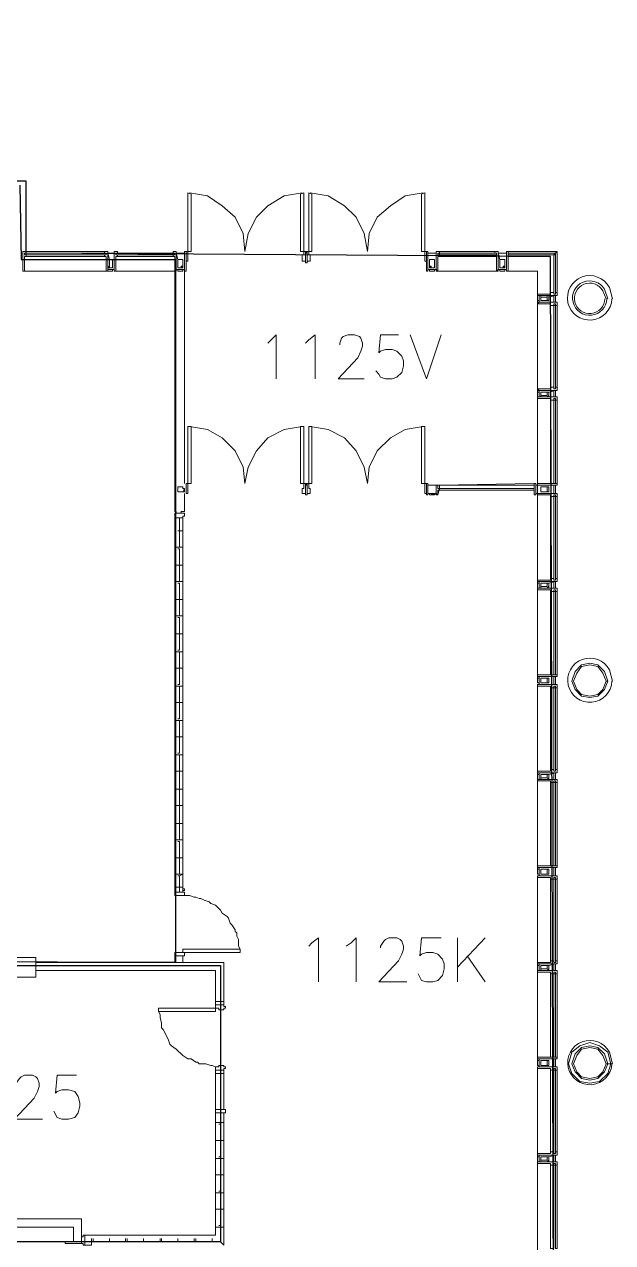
# Model space of a CAD drawing. Header units: metres. Extents: x 3 to 116, y 0 to 119.
# Drawn here: x 89.59 to 98.8, y 72.93 to 92.01 of the extents above; entities that cross this region are included whole.
import ezdxf

# ---------------------------------------------------------------- set-up
doc = ezdxf.new("R2010")
doc.units = ezdxf.units.M
doc.layers.add('Outside', color=7, linetype='Continuous')
doc.layers.add('PDF_Geometry', color=7, linetype='Continuous', transparency=0.8)

msp = doc.modelspace()

# ---------------------------------------------------------------- linework, layer by layer
msp.add_lwpolyline([(89.516, 89.49), (89.534, 88.322), (91.954, 88.322), (91.954, 77.321), (75.31, 77.365)])
msp.add_lwpolyline([(82.985, 77.27), (92.655, 77.27), (92.655, 72.947), (82.985, 72.947)], close=True)
at = {"layer": 'Outside'}
msp.add_lwpolyline([(92.232, 88.408), (89.611, 88.424), (89.611, 89.55), (74.594, 89.55), (74.594, 96.457), (76.18, 96.457), (76.18, 96.215), (77.024, 95.408), (78.61, 95.382), (79.48, 96.201), (79.48, 96.508), (81.552, 96.508), (81.552, 98.989), (90.404, 98.913, 0.420713), (91.632, 100.115), (91.658, 101.292), (94.011, 101.266), (94.037, 107.022), (92.092, 107.048), (92.092, 118.074), (69.324, 118.074), (69.324, 82.054)], format="xyb", dxfattribs=at)
msp.add_lwpolyline([(48.27, 8.564), (48.27, 15.569), (50.419, 15.569), (50.419, 21.276), (53.563, 21.276), (53.591, 32.884), (48.727, 32.884), (48.781, 44.883), (65.998, 44.78), (65.998, 45.292), (94.139, 45.292), (94.19, 52.199), (97.925, 52.199), (97.823, 88.373), (92.232, 88.408)], dxfattribs=at)
at = {"layer": 'PDF_Geometry', "lineweight": 5}
for points in [[(92.195, 89.345), (92.144, 89.37), (92.195, 89.345), (92.195, 88.45), (92.144, 88.45), (92.144, 89.37)], [(92.169, 89.37), (92.451, 89.319), (92.681, 89.166), (92.885, 88.987), (93.013, 88.731), (93.039, 88.45), (93.09, 88.731), (93.218, 88.987), (93.397, 89.166), (93.653, 89.319), (93.934, 89.37)], [(93.909, 89.345), (93.96, 89.37), (93.909, 89.345), (93.909, 88.45), (93.96, 88.45), (93.96, 89.37)], [(94.088, 89.345), (94.037, 89.37), (94.088, 89.345), (94.088, 88.45), (94.037, 88.45), (94.037, 89.37)], [(94.062, 89.37), (94.344, 89.319), (94.599, 89.166), (94.779, 88.987), (94.906, 88.731), (94.958, 88.45), (94.983, 88.731), (95.111, 88.987), (95.316, 89.166), (95.546, 89.319), (95.827, 89.37)], [(95.802, 89.345), (95.853, 89.37), (95.802, 89.345), (95.802, 88.45), (95.853, 88.45), (95.853, 89.37)], [(89.56, 88.143), (89.585, 88.143), (89.56, 88.143), (89.56, 88.45), (89.611, 88.45), (89.611, 88.424), (89.585, 88.424), (89.585, 88.398), (89.611, 88.398), (89.611, 88.373), (89.585, 88.373), (89.585, 88.143), (90.89, 88.143), (90.89, 88.45), (90.839, 88.45), (90.839, 88.424), (90.864, 88.424), (90.864, 88.398), (90.839, 88.398), (90.839, 88.373), (90.864, 88.373), (90.864, 88.143)], [(89.611, 88.45), (90.839, 88.45), (90.839, 88.424), (89.611, 88.424), (89.611, 88.398), (90.839, 88.398), (90.839, 88.373), (89.611, 88.373)], [(90.992, 88.424), (90.89, 88.424), (90.992, 88.424), (90.89, 88.424), (90.916, 88.322), (90.967, 88.322), (90.967, 88.194), (90.967, 88.219), (90.967, 88.194), (90.89, 88.194), (90.89, 88.219), (90.89, 88.194), (90.916, 88.194), (90.89, 88.219), (90.89, 88.322), (90.916, 88.322), (90.89, 88.322), (90.967, 88.322), (90.967, 88.194), (90.916, 88.194), (90.916, 88.322)], [(91.044, 88.424), (91.939, 88.424), (91.939, 88.398), (91.044, 88.398)], [(91.044, 88.373), (91.939, 88.373)], [(91.964, 88.143), (91.939, 88.143), (91.964, 88.143), (91.964, 88.45), (91.913, 88.45), (91.913, 88.424), (91.939, 88.424), (91.939, 88.398), (91.913, 88.398), (91.913, 88.373), (91.939, 88.373), (91.939, 88.143), (91.964, 88.168), (92.092, 88.168), (92.067, 88.168), (92.067, 88.143), (91.99, 88.143), (91.99, 88.168)], [(91.964, 88.424), (92.092, 88.424), (91.964, 88.424), (91.99, 88.322), (92.067, 88.322), (92.041, 88.322), (92.067, 88.322), (92.067, 88.194), (92.041, 88.194), (92.067, 88.194), (92.067, 88.219), (92.041, 88.194), (91.99, 88.194), (91.99, 88.219), (91.99, 88.194), (91.99, 88.322), (92.067, 88.322), (92.067, 88.219), (92.041, 88.219), (92.041, 88.194), (91.99, 88.194), (91.99, 88.322)], [(92.144, 88.45), (92.118, 88.45), (92.144, 88.45), (92.144, 88.296), (92.118, 88.296), (92.118, 88.45)], [(93.96, 88.45), (93.986, 88.45), (93.96, 88.45), (93.96, 88.398), (93.934, 88.398), (93.934, 88.296), (93.986, 88.296), (93.986, 88.45), (94.011, 88.424), (94.011, 88.27), (93.986, 88.27), (93.986, 88.424), (94.011, 88.424)], [(93.986, 88.45), (93.96, 88.45), (93.96, 88.398), (93.934, 88.398), (93.934, 88.296), (93.986, 88.296), (93.986, 88.45), (94.037, 88.45), (94.037, 88.398), (94.062, 88.398), (94.062, 88.296), (94.011, 88.296), (94.011, 88.45), (93.986, 88.424), (93.986, 88.27), (94.011, 88.27), (94.011, 88.424), (93.986, 88.424)], [(95.853, 88.45), (95.879, 88.45), (95.853, 88.45), (95.853, 88.296), (95.879, 88.296), (95.879, 88.45)], [(96.032, 88.143), (96.058, 88.143), (96.032, 88.143), (96.032, 88.45), (96.083, 88.45), (96.083, 88.424), (96.058, 88.424), (96.058, 88.398), (96.083, 88.398), (96.083, 88.373), (96.058, 88.373), (96.058, 88.143), (96.032, 88.143), (96.032, 88.45), (96.083, 88.45), (96.083, 88.424), (96.058, 88.424), (96.058, 88.398), (96.083, 88.398), (96.083, 88.373), (96.058, 88.373), (96.058, 88.143), (96.032, 88.168), (95.904, 88.168), (96.007, 88.168), (96.007, 88.143), (95.93, 88.143), (95.93, 88.168), (95.93, 88.143), (96.007, 88.143), (96.007, 88.168), (96.032, 88.168), (95.904, 88.168)], [(95.904, 88.424), (96.032, 88.424), (95.904, 88.424)], [(96.953, 88.45), (96.083, 88.45)], [(96.953, 88.424), (96.083, 88.424), (96.083, 88.398), (96.953, 88.398)], [(96.083, 88.373), (96.953, 88.373)], [(97.004, 88.143), (96.979, 88.143), (97.004, 88.143), (97.004, 88.45), (96.953, 88.45), (96.953, 88.424), (96.979, 88.424), (96.979, 88.398), (96.953, 88.398), (96.953, 88.373), (96.979, 88.373), (96.979, 88.143), (97.004, 88.168), (97.132, 88.168), (97.03, 88.168), (97.03, 88.143), (97.107, 88.143), (97.107, 88.168)], [(97.004, 88.424), (97.132, 88.424), (97.004, 88.424), (97.03, 88.322), (97.107, 88.322), (97.081, 88.322), (97.107, 88.322), (97.107, 88.194), (97.081, 88.194), (97.107, 88.194), (97.107, 88.219), (97.081, 88.194), (97.03, 88.194), (97.03, 88.219), (97.03, 88.194), (97.03, 88.322), (97.107, 88.322), (97.107, 88.219), (97.081, 88.219), (97.081, 88.194), (97.03, 88.194), (97.03, 88.322)], [(97.925, 87.81), (97.925, 88.45), (97.9, 88.424), (97.9, 88.398), (97.874, 88.398), (97.874, 87.81), (97.823, 87.81), (97.823, 88.373), (97.158, 88.373)], [(97.158, 88.398), (97.874, 88.398), (97.9, 88.424), (97.158, 88.424), (97.158, 88.45), (97.925, 88.45)], [(97.9, 88.398), (97.9, 87.81)], [(90.992, 88.168), (90.89, 88.168), (90.967, 88.168), (90.967, 88.143), (90.89, 88.143), (90.89, 88.168)], [(91.018, 88.143), (91.939, 88.143), (91.939, 84.382)], [(92.092, 84.817), (92.092, 88.143)], [(96.979, 88.143), (96.058, 88.143)], [(97.618, 87.759), (97.618, 87.784), (97.618, 87.759), (97.925, 87.759), (97.925, 87.81), (97.9, 87.81), (97.9, 87.784), (97.874, 87.784), (97.874, 87.81), (97.823, 87.81), (97.823, 87.784), (97.618, 87.784), (97.618, 87.631), (97.618, 87.656), (97.925, 87.656), (97.925, 87.605), (97.9, 87.605), (97.9, 87.631), (97.874, 87.631), (97.874, 87.605), (97.823, 87.605), (97.823, 87.631), (97.618, 87.631), (97.644, 87.656), (97.644, 87.759), (97.618, 87.759), (97.618, 87.682), (97.644, 87.682), (97.618, 87.682), (97.618, 88.143), (97.158, 88.143)], [(97.9, 87.759), (97.9, 87.656), (97.874, 87.656), (97.874, 87.759), (97.9, 87.759), (97.797, 87.733), (97.797, 87.682), (97.772, 87.682), (97.797, 87.682), (97.669, 87.682), (97.669, 87.759), (97.669, 87.733), (97.669, 87.759), (97.797, 87.759), (97.797, 87.733), (97.797, 87.759), (97.772, 87.759), (97.772, 87.682), (97.669, 87.682), (97.669, 87.733), (97.772, 87.733)], [(97.618, 84.791), (97.618, 84.817), (97.618, 84.791), (97.925, 84.791), (97.925, 84.817), (97.618, 84.817), (97.618, 86.249), (97.618, 86.173), (97.644, 86.173), (97.618, 86.173), (97.618, 86.249), (97.644, 86.249), (97.644, 86.275), (97.644, 86.173), (97.644, 86.275), (97.618, 86.301), (97.618, 87.631)], [(97.823, 87.605), (97.823, 86.326), (97.874, 86.326), (97.874, 87.605), (97.9, 87.605), (97.9, 86.326), (97.925, 86.326), (97.925, 87.605)], [(93.397, 87.017), (93.525, 87.145), (93.525, 86.454)], [(93.986, 87.017), (94.037, 87.068), (94.139, 87.145), (94.139, 86.454)], [(94.523, 86.991), (94.523, 87.017), (94.548, 87.094), (94.574, 87.119), (94.651, 87.145), (94.753, 87.145), (94.83, 87.119), (94.855, 87.094), (94.881, 87.017), (94.881, 86.966), (94.855, 86.889), (94.804, 86.787), (94.497, 86.454), (94.906, 86.454)], [(95.086, 86.582), (95.137, 86.531), (95.162, 86.48), (95.239, 86.454), (95.341, 86.454), (95.418, 86.48), (95.495, 86.556), (95.52, 86.659), (95.52, 86.736), (95.495, 86.812), (95.418, 86.889), (95.341, 86.915), (95.239, 86.915), (95.162, 86.889), (95.137, 86.863), (95.162, 87.145), (95.444, 87.145)], [(96.109, 87.145), (95.879, 86.454), (95.623, 87.145)], [(97.618, 86.275), (97.618, 86.301), (97.618, 86.275), (97.925, 86.275), (97.925, 86.326), (97.9, 86.326), (97.9, 86.301), (97.874, 86.301), (97.874, 86.326), (97.823, 86.326), (97.823, 86.301), (97.618, 86.301), (97.618, 86.147), (97.618, 86.173), (97.925, 86.173), (97.925, 86.122), (97.9, 86.122), (97.9, 86.147), (97.874, 86.147), (97.874, 86.122), (97.823, 86.122), (97.823, 86.147), (97.618, 86.147)], [(97.9, 86.275), (97.9, 86.173), (97.874, 86.173), (97.874, 86.275), (97.9, 86.275), (97.797, 86.249), (97.797, 86.173), (97.772, 86.173), (97.797, 86.173), (97.797, 86.198), (97.772, 86.173), (97.669, 86.173), (97.669, 86.198), (97.669, 86.173), (97.669, 86.249), (97.797, 86.249), (97.772, 86.249), (97.772, 86.198), (97.669, 86.198), (97.669, 86.249), (97.772, 86.249)], [(97.925, 86.122), (97.925, 84.817), (97.9, 84.817), (97.9, 86.122), (97.874, 86.122), (97.874, 84.817), (97.823, 84.817), (97.823, 86.122)], [(92.195, 85.712), (92.144, 85.712), (92.195, 85.712), (92.195, 84.817), (92.144, 84.817), (92.144, 85.712)], [(92.169, 85.712), (92.451, 85.661), (92.681, 85.533), (92.885, 85.328), (93.013, 85.073), (93.039, 84.817), (93.09, 85.073), (93.218, 85.328), (93.397, 85.533), (93.653, 85.661), (93.934, 85.712)], [(93.909, 85.712), (93.96, 85.712), (93.909, 85.712), (93.909, 84.817), (93.96, 84.817), (93.96, 85.712)], [(94.088, 85.712), (94.037, 85.712), (94.088, 85.712), (94.088, 84.817), (94.037, 84.817), (94.037, 85.712)], [(94.062, 85.712), (94.344, 85.661), (94.599, 85.533), (94.779, 85.328), (94.906, 85.073), (94.958, 84.817), (94.983, 85.073), (95.111, 85.328), (95.316, 85.533), (95.546, 85.661), (95.827, 85.712)], [(95.802, 85.712), (95.853, 85.712), (95.802, 85.712), (95.802, 84.817), (95.853, 84.817), (95.853, 85.712)], [(91.939, 84.663), (91.939, 84.791)], [(92.092, 84.689), (92.092, 84.74), (92.067, 84.689), (91.99, 84.689), (91.99, 84.766), (92.067, 84.766), (92.067, 84.74), (92.092, 84.74), (92.092, 84.689), (91.99, 84.689), (91.99, 84.766), (92.067, 84.766), (92.067, 84.74)], [(93.986, 84.817), (93.96, 84.817), (93.96, 84.74), (93.934, 84.74), (93.934, 84.663), (93.986, 84.663), (93.986, 84.817), (94.037, 84.817), (94.037, 84.74), (94.062, 84.74), (94.062, 84.663), (94.011, 84.663), (94.011, 84.817), (93.986, 84.791), (93.986, 84.638), (94.011, 84.638), (94.011, 84.791), (93.986, 84.791)], [(95.853, 84.817), (95.879, 84.817), (95.853, 84.817), (95.853, 84.663), (95.879, 84.663), (95.879, 84.817)], [(96.083, 84.791), (97.567, 84.817), (97.567, 84.714), (96.083, 84.714), (96.083, 84.791), (97.567, 84.791), (97.567, 84.74), (96.083, 84.74), (96.058, 84.638), (96.032, 84.638), (96.032, 84.791), (96.083, 84.791), (96.058, 84.791), (96.058, 84.74), (96.083, 84.74), (96.083, 84.714), (96.058, 84.714), (96.058, 84.638), (96.032, 84.663), (95.904, 84.663), (96.007, 84.663), (96.007, 84.638), (95.93, 84.638), (95.93, 84.663), (96.032, 84.638), (96.058, 84.638), (96.032, 84.638), (96.032, 84.791), (96.083, 84.791), (96.058, 84.791), (96.058, 84.74), (96.083, 84.74), (96.083, 84.714), (96.058, 84.714), (96.058, 84.638), (96.032, 84.663), (95.904, 84.663), (96.007, 84.663), (96.007, 84.638), (95.93, 84.638), (95.93, 84.663)], [(95.904, 84.791), (96.032, 84.791), (95.904, 84.791), (96.032, 84.791), (95.93, 84.791)], [(97.593, 84.791), (97.618, 84.791), (97.618, 84.663), (97.593, 84.663)], [(97.797, 84.74), (97.797, 84.689), (97.772, 84.689), (97.797, 84.689), (97.669, 84.689), (97.669, 84.766), (97.669, 84.74), (97.669, 84.766), (97.797, 84.766), (97.797, 84.74), (97.797, 84.766), (97.772, 84.766), (97.772, 84.689), (97.669, 84.689), (97.669, 84.766), (97.772, 84.766), (97.772, 84.74)], [(92.041, 84.356), (92.041, 84.382), (92.092, 84.382), (92.092, 84.663)], [(97.644, 83.18), (97.644, 83.282), (97.644, 83.256), (97.618, 83.256), (97.618, 83.18), (97.644, 83.18), (97.618, 83.18), (97.618, 84.638), (97.823, 84.638), (97.823, 84.612), (97.874, 84.612), (97.874, 84.638), (97.9, 84.638), (97.9, 84.612), (97.925, 84.612), (97.925, 84.663), (97.618, 84.663), (97.618, 84.638), (97.618, 84.663)], [(97.925, 84.612), (97.925, 83.333), (97.9, 83.333), (97.9, 84.612), (97.874, 84.612), (97.874, 83.333), (97.823, 83.333), (97.823, 84.612)], [(91.964, 84.382), (91.964, 84.356), (91.964, 84.382), (91.939, 84.382), (91.964, 84.382), (91.964, 84.356)], [(91.939, 84.356), (92.067, 84.356), (91.939, 84.356), (91.939, 84.28), (92.067, 84.28), (92.067, 84.305), (92.092, 84.305), (92.092, 84.356), (92.067, 84.356)], [(92.067, 84.075), (92.067, 83.819), (91.939, 83.819), (91.939, 84.075), (91.939, 84.28), (92.067, 84.28), (92.067, 84.075), (92.016, 84.075), (92.016, 84.28)], [(92.016, 84.075), (91.99, 84.075), (92.016, 84.075), (92.016, 83.819), (91.99, 83.819), (92.016, 83.819)], [(91.939, 83.819), (91.939, 83.538), (92.067, 83.538), (92.067, 83.819)], [(92.016, 83.538), (91.99, 83.538), (92.016, 83.538), (92.016, 83.794), (91.99, 83.794)], [(91.939, 83.538), (91.939, 83.282), (92.067, 83.282), (92.067, 83.538)], [(92.016, 83.282), (91.99, 83.282), (92.016, 83.282), (92.016, 83.538), (91.99, 83.538)], [(91.939, 83.282), (91.939, 83), (92.067, 83), (92.067, 83.282)], [(92.016, 83), (91.99, 83), (92.016, 83), (92.016, 83.256), (91.99, 83.256)], [(97.644, 81.67), (97.644, 81.798), (97.644, 81.773), (97.618, 81.773), (97.618, 81.696), (97.644, 81.696), (97.618, 81.696), (97.618, 83.307), (97.618, 83.282), (97.925, 83.282), (97.925, 83.333), (97.9, 83.333), (97.9, 83.307), (97.874, 83.307), (97.874, 83.333), (97.823, 83.333), (97.823, 83.307), (97.618, 83.307), (97.618, 83.154), (97.618, 83.18), (97.925, 83.18), (97.925, 83.128), (97.9, 83.128), (97.9, 83.154), (97.874, 83.154), (97.874, 83.128), (97.823, 83.128), (97.823, 83.154), (97.618, 83.154)], [(97.9, 83.282), (97.9, 83.18), (97.874, 83.18), (97.874, 83.282), (97.9, 83.282), (97.797, 83.256), (97.797, 83.18), (97.772, 83.18), (97.797, 83.18), (97.797, 83.205), (97.772, 83.18), (97.669, 83.18), (97.669, 83.205), (97.669, 83.18), (97.669, 83.256), (97.797, 83.256), (97.772, 83.256), (97.772, 83.205), (97.669, 83.205), (97.669, 83.256), (97.772, 83.256)], [(91.939, 83), (91.939, 82.745), (92.067, 82.745), (92.067, 83)], [(92.016, 82.745), (91.99, 82.745), (92.016, 82.745), (92.016, 83), (91.99, 83)], [(97.925, 83.128), (97.925, 81.824), (97.9, 81.824), (97.9, 83.128), (97.874, 83.128), (97.874, 81.824), (97.823, 81.824), (97.823, 83.128)], [(91.939, 82.745), (91.939, 82.463), (92.067, 82.463), (92.067, 82.745)], [(92.016, 82.463), (91.99, 82.463), (92.016, 82.463), (92.016, 82.719), (91.99, 82.719)], [(91.939, 82.463), (91.939, 82.182), (92.067, 82.182), (92.067, 82.463)], [(92.016, 82.207), (91.99, 82.207), (92.016, 82.207), (92.016, 82.463), (91.99, 82.463)], [(91.939, 82.182), (91.939, 81.926), (92.067, 81.926), (92.067, 82.182)], [(92.016, 81.926), (91.99, 81.926), (92.016, 81.926), (92.016, 82.182), (91.99, 82.182)], [(91.939, 81.926), (91.939, 81.645), (92.067, 81.645), (92.067, 81.926)], [(92.016, 81.67), (91.99, 81.67), (92.016, 81.67), (92.016, 81.926), (91.99, 81.926)], [(97.618, 81.798), (97.618, 81.824), (97.618, 81.798), (97.925, 81.798), (97.925, 81.824), (97.618, 81.824)], [(98.718, 81.721), (98.667, 81.593), (98.565, 81.491), (98.437, 81.466), (98.309, 81.491), (98.207, 81.593), (98.155, 81.721), (98.207, 81.875), (98.309, 81.977), (98.437, 82.003), (98.565, 81.977), (98.667, 81.875), (98.718, 81.721), (98.693, 81.721), (98.642, 81.593), (98.565, 81.517), (98.437, 81.491), (98.309, 81.517), (98.232, 81.593), (98.181, 81.721), (98.232, 81.849), (98.309, 81.952), (98.437, 81.977), (98.565, 81.952), (98.642, 81.849), (98.693, 81.721)], [(91.939, 81.645), (91.939, 81.389), (92.067, 81.389), (92.067, 81.645)], [(92.016, 81.389), (91.99, 81.389), (92.016, 81.389), (92.016, 81.645), (91.99, 81.645)], [(97.644, 80.186), (97.644, 80.289), (97.644, 80.263), (97.618, 80.263), (97.618, 80.186), (97.644, 80.186), (97.618, 80.186), (97.618, 81.645), (97.823, 81.645), (97.823, 81.619), (97.874, 81.619), (97.874, 81.645), (97.9, 81.645), (97.9, 81.619), (97.925, 81.619), (97.925, 81.67), (97.618, 81.67), (97.618, 81.645), (97.618, 81.67)], [(97.797, 81.747), (97.797, 81.696), (97.772, 81.696), (97.797, 81.696), (97.669, 81.696), (97.669, 81.773), (97.669, 81.747), (97.669, 81.773), (97.797, 81.773), (97.797, 81.747), (97.797, 81.773), (97.772, 81.773), (97.772, 81.696), (97.669, 81.696), (97.669, 81.773), (97.772, 81.773), (97.772, 81.747)], [(97.925, 81.619), (97.925, 80.34), (97.9, 80.34), (97.9, 81.619), (97.874, 81.619), (97.874, 80.34), (97.823, 80.34), (97.823, 81.619)], [(91.939, 81.389), (91.939, 81.107), (92.067, 81.107), (92.067, 81.389)], [(92.016, 81.133), (91.99, 81.133), (92.016, 81.133), (92.016, 81.389), (91.99, 81.389)], [(91.939, 81.107), (91.939, 80.852), (92.067, 80.852), (92.067, 81.107)], [(92.016, 80.852), (91.99, 80.852), (92.016, 80.852), (92.016, 81.107), (91.99, 81.107)], [(91.939, 80.852), (91.939, 80.57), (92.067, 80.57), (92.067, 80.852)], [(92.016, 80.596), (91.99, 80.596), (92.016, 80.596), (92.016, 80.852), (91.99, 80.852)], [(91.939, 80.57), (91.939, 80.314), (92.067, 80.314), (92.067, 80.57)], [(92.016, 80.314), (91.99, 80.314), (92.016, 80.314), (92.016, 80.57), (91.99, 80.57)], [(91.939, 80.314), (91.939, 80.033), (92.067, 80.033), (92.067, 80.314)], [(92.016, 80.033), (91.99, 80.033), (92.016, 80.033), (92.016, 80.314), (91.99, 80.314)], [(97.644, 78.677), (97.644, 78.805), (97.644, 78.779), (97.618, 78.779), (97.618, 78.703), (97.644, 78.703), (97.618, 78.703), (97.618, 80.314), (97.618, 80.289), (97.925, 80.289), (97.925, 80.34), (97.9, 80.34), (97.9, 80.314), (97.874, 80.314), (97.874, 80.34), (97.823, 80.34), (97.823, 80.314), (97.618, 80.314), (97.618, 80.161), (97.618, 80.186), (97.925, 80.186), (97.925, 80.135), (97.9, 80.135), (97.9, 80.161), (97.874, 80.161), (97.874, 80.135), (97.823, 80.135), (97.823, 80.161), (97.618, 80.161)], [(97.9, 80.289), (97.9, 80.186), (97.874, 80.186), (97.874, 80.289), (97.9, 80.289), (97.797, 80.263), (97.797, 80.186), (97.772, 80.186), (97.797, 80.186), (97.797, 80.212), (97.772, 80.186), (97.669, 80.186), (97.669, 80.212), (97.669, 80.186), (97.669, 80.263), (97.797, 80.263), (97.772, 80.263), (97.772, 80.212), (97.669, 80.212), (97.669, 80.263), (97.772, 80.263)], [(97.925, 80.135), (97.925, 78.831), (97.9, 78.831), (97.9, 80.135), (97.874, 80.135), (97.874, 78.831), (97.823, 78.831), (97.823, 80.135)], [(91.939, 80.033), (91.939, 79.777), (92.067, 79.777), (92.067, 80.033)], [(92.016, 79.777), (91.99, 79.777), (92.016, 79.777), (92.016, 80.033), (91.99, 80.033)], [(91.939, 79.777), (91.939, 79.496), (92.067, 79.496), (92.067, 79.777)], [(92.016, 79.496), (91.99, 79.496), (92.016, 79.496), (92.016, 79.777), (91.99, 79.777)], [(91.939, 79.496), (91.939, 79.24), (92.067, 79.24), (92.067, 79.496)], [(92.016, 79.24), (91.99, 79.24), (92.016, 79.24), (92.016, 79.496), (91.99, 79.496)], [(91.939, 79.24), (91.939, 78.958), (92.067, 78.958), (92.067, 79.24)], [(92.016, 78.958), (91.99, 78.958), (92.016, 78.958), (92.016, 79.214), (91.99, 79.214)], [(91.939, 78.958), (91.939, 78.703), (92.067, 78.703), (92.067, 78.958)], [(92.016, 78.703), (91.99, 78.703), (92.016, 78.703), (92.016, 78.958), (91.99, 78.958)], [(97.618, 78.805), (97.618, 78.831), (97.618, 78.805), (97.925, 78.805), (97.925, 78.831), (97.618, 78.831)], [(97.797, 78.754), (97.797, 78.703), (97.772, 78.703), (97.797, 78.703), (97.669, 78.703), (97.669, 78.779), (97.669, 78.754), (97.669, 78.779), (97.797, 78.779), (97.797, 78.754), (97.797, 78.779), (97.772, 78.779), (97.772, 78.703), (97.669, 78.703), (97.669, 78.779), (97.772, 78.779), (97.772, 78.754)], [(92.067, 78.703), (92.067, 78.421), (91.939, 78.421), (91.939, 78.703), (91.939, 78.498), (92.067, 78.498), (92.067, 78.703), (92.016, 78.677), (92.016, 78.498)], [(92.016, 78.677), (91.99, 78.677), (92.016, 78.677), (92.016, 78.421), (91.99, 78.421), (92.016, 78.421)], [(97.644, 77.193), (97.644, 77.296), (97.644, 77.27), (97.618, 77.27), (97.618, 77.193), (97.644, 77.193), (97.618, 77.193), (97.618, 78.651), (97.823, 78.651), (97.823, 78.626), (97.874, 78.626), (97.874, 78.651), (97.9, 78.651), (97.9, 78.626), (97.925, 78.626), (97.925, 78.677), (97.618, 78.677), (97.618, 78.651), (97.618, 78.677)], [(97.925, 78.626), (97.925, 77.347), (97.9, 77.347), (97.9, 78.626), (97.874, 78.626), (97.874, 77.347), (97.823, 77.347), (97.823, 78.626)], [(91.939, 78.421), (92.067, 78.421), (91.939, 78.421), (91.939, 78.498), (92.067, 78.498), (92.067, 78.472), (92.092, 78.472), (92.092, 78.447), (92.067, 78.447), (92.067, 78.421)], [(92.962, 77.475), (92.962, 77.526), (92.067, 77.526), (92.067, 77.475), (92.962, 77.475), (92.962, 77.526), (92.937, 77.577), (92.937, 77.679), (92.911, 77.73), (92.911, 77.782), (92.885, 77.807), (92.885, 77.833), (92.834, 77.91), (92.809, 77.935), (92.783, 78.012), (92.758, 78.037), (92.681, 78.089), (92.655, 78.14), (92.578, 78.217), (92.502, 78.242), (92.476, 78.268), (92.399, 78.293), (92.348, 78.319), (92.323, 78.319), (92.271, 78.344), (92.246, 78.344), (92.169, 78.37), (92.067, 78.37)], [(94.037, 77.577), (94.088, 77.628), (94.19, 77.705), (94.19, 77.014)], [(94.625, 77.577), (94.702, 77.628), (94.779, 77.705), (94.779, 77.014)], [(95.162, 77.551), (95.162, 77.577), (95.213, 77.654), (95.239, 77.679), (95.29, 77.705), (95.418, 77.705), (95.469, 77.679), (95.495, 77.654), (95.52, 77.577), (95.52, 77.526), (95.495, 77.449), (95.444, 77.347), (95.137, 77.014), (95.572, 77.014)], [(95.751, 77.142), (95.776, 77.091), (95.802, 77.04), (95.879, 77.014), (95.981, 77.014), (96.058, 77.04), (96.134, 77.117), (96.16, 77.219), (96.16, 77.296), (96.134, 77.372), (96.058, 77.449), (95.981, 77.475), (95.879, 77.475), (95.802, 77.449), (95.776, 77.424), (95.802, 77.705), (96.109, 77.705)], [(96.365, 77.014), (96.365, 77.705)], [(96.8, 77.705), (96.365, 77.244)], [(89.764, 77.193), (92.578, 77.193), (92.578, 76.656), (92.706, 76.656), (92.706, 77.321), (92.067, 77.321), (92.067, 77.424), (92.067, 77.321), (91.939, 77.321), (91.939, 77.424), (92.067, 77.424), (91.939, 77.424)], [(89.764, 77.321), (91.939, 77.321)], [(96.518, 77.424), (96.8, 77.014)], [(97.644, 75.684), (97.644, 75.812), (97.644, 75.786), (97.618, 75.786), (97.618, 75.709), (97.644, 75.709), (97.618, 75.709), (97.618, 77.321), (97.618, 77.296), (97.925, 77.296), (97.925, 77.347), (97.9, 77.347), (97.9, 77.321), (97.874, 77.321), (97.874, 77.347), (97.823, 77.347), (97.823, 77.321), (97.618, 77.321), (97.618, 77.168), (97.618, 77.193), (97.925, 77.193), (97.925, 77.142), (97.9, 77.142), (97.9, 77.168), (97.874, 77.168), (97.874, 77.142), (97.823, 77.142), (97.823, 77.168), (97.618, 77.168)], [(97.9, 77.296), (97.9, 77.193), (97.874, 77.193), (97.874, 77.296), (97.9, 77.296), (97.797, 77.27), (97.797, 77.193), (97.772, 77.193), (97.797, 77.193), (97.797, 77.219), (97.772, 77.193), (97.669, 77.193), (97.669, 77.219), (97.669, 77.193), (97.669, 77.27), (97.797, 77.27), (97.772, 77.27), (97.772, 77.219), (97.669, 77.219), (97.669, 77.27), (97.772, 77.27)], [(97.925, 77.142), (97.925, 75.837), (97.9, 75.837), (97.9, 77.142), (97.874, 77.142), (97.874, 75.837), (97.823, 75.837), (97.823, 77.142)], [(92.578, 76.707), (92.706, 76.707)], [(91.683, 76.605), (91.683, 76.554), (92.578, 76.554), (92.578, 76.605), (91.683, 76.605), (91.683, 76.554), (91.709, 76.503), (91.709, 76.451), (91.734, 76.375), (91.734, 76.298), (91.76, 76.272), (91.837, 76.119), (91.862, 76.042), (91.888, 76.016), (91.964, 75.965), (92.067, 75.863), (92.144, 75.812), (92.195, 75.812), (92.271, 75.761), (92.297, 75.761), (92.323, 75.735), (92.425, 75.735), (92.502, 75.709), (92.527, 75.709), (92.578, 75.684)], [(75.259, 75.965), (75.259, 72.921), (89.406, 72.921), (89.406, 73.177), (90.353, 73.177), (90.353, 72.947), (90.225, 72.947), (90.225, 72.921), (90.481, 72.921), (90.481, 73.305), (89.278, 73.305), (89.278, 73.023), (82.985, 73.023)], [(98.769, 75.735), (98.718, 75.582), (98.59, 75.454), (98.437, 75.428), (98.283, 75.454), (98.155, 75.582), (98.104, 75.735), (98.155, 75.914), (98.283, 76.016), (98.437, 76.068), (98.59, 76.016), (98.718, 75.914), (98.769, 75.735), (98.718, 75.735), (98.667, 75.607), (98.565, 75.505), (98.437, 75.479), (98.309, 75.505), (98.207, 75.607), (98.155, 75.735), (98.207, 75.889), (98.309, 75.991), (98.437, 76.016), (98.565, 75.991), (98.667, 75.889), (98.718, 75.735), (98.693, 75.735), (98.642, 75.607), (98.565, 75.53), (98.437, 75.505), (98.309, 75.53), (98.232, 75.607), (98.181, 75.735), (98.232, 75.863), (98.309, 75.965), (98.437, 75.991), (98.565, 75.965), (98.642, 75.863), (98.693, 75.735)], [(97.618, 75.812), (97.618, 75.837), (97.618, 75.812), (97.925, 75.812), (97.925, 75.837), (97.618, 75.837)], [(97.797, 75.761), (97.797, 75.709), (97.772, 75.709), (97.797, 75.709), (97.669, 75.709), (97.669, 75.786), (97.669, 75.761), (97.669, 75.786), (97.797, 75.786), (97.797, 75.761), (97.797, 75.786), (97.772, 75.786), (97.772, 75.709), (97.669, 75.709), (97.669, 75.786), (97.772, 75.786), (97.772, 75.761)], [(89.457, 75.402), (89.457, 75.428), (89.509, 75.505), (89.534, 75.53), (89.585, 75.556), (89.713, 75.556), (89.764, 75.53), (89.79, 75.505), (89.816, 75.428), (89.816, 75.377), (89.79, 75.3), (89.739, 75.198), (89.432, 74.865), (89.867, 74.865)], [(90.046, 74.993), (90.097, 74.891), (90.174, 74.865), (90.276, 74.865), (90.378, 74.891), (90.43, 74.968), (90.455, 75.07), (90.455, 75.121), (90.43, 75.223), (90.378, 75.3), (90.276, 75.326), (90.174, 75.326), (90.097, 75.3), (90.071, 75.275), (90.097, 75.556), (90.404, 75.556)], [(92.63, 75.709), (92.706, 75.709), (92.63, 75.709), (92.63, 75.684), (92.578, 75.684), (92.578, 75.633), (92.706, 75.633), (92.706, 75.658), (92.732, 75.658), (92.732, 75.684), (92.706, 75.684), (92.706, 75.709)], [(92.706, 75.582), (92.578, 75.582)], [(97.644, 74.2), (97.644, 74.302), (97.644, 74.277), (97.618, 74.277), (97.618, 74.2), (97.644, 74.2), (97.618, 74.2), (97.618, 75.658), (97.823, 75.658), (97.823, 75.633), (97.874, 75.633), (97.874, 75.658), (97.9, 75.658), (97.9, 75.633), (97.925, 75.633), (97.925, 75.684), (97.618, 75.684), (97.618, 75.658), (97.618, 75.684)], [(97.925, 75.633), (97.925, 74.354), (97.9, 74.354), (97.9, 75.633), (97.874, 75.633), (97.874, 74.354), (97.823, 74.354), (97.823, 75.633)], [(92.578, 75.019), (92.706, 75.019), (92.578, 75.019), (92.578, 74.968), (92.732, 74.968), (92.732, 75.019), (92.706, 75.019)], [(92.578, 74.968), (92.578, 74.814), (92.706, 74.814), (92.706, 74.968), (92.655, 74.968), (92.655, 74.814), (92.63, 74.814)], [(92.578, 74.814), (92.578, 74.533), (92.706, 74.533), (92.706, 74.814)], [(92.655, 74.533), (92.63, 74.533), (92.655, 74.533), (92.655, 74.789), (92.63, 74.789)], [(92.578, 74.533), (92.578, 74.251), (92.706, 74.251), (92.706, 74.533)], [(92.655, 74.277), (92.63, 74.277), (92.655, 74.277), (92.655, 74.533), (92.63, 74.533)], [(92.578, 74.251), (92.578, 73.995), (92.706, 73.995), (92.706, 74.251)], [(92.655, 73.995), (92.63, 73.995), (92.655, 73.995), (92.655, 74.251), (92.63, 74.251)], [(97.618, 72.716), (97.618, 74.328), (97.618, 74.302), (97.925, 74.302), (97.925, 74.354), (97.9, 74.354), (97.9, 74.328), (97.874, 74.328), (97.874, 74.354), (97.823, 74.354), (97.823, 74.328), (97.618, 74.328), (97.618, 74.175), (97.618, 74.2), (97.925, 74.2), (97.925, 74.149), (97.9, 74.149), (97.9, 74.175), (97.874, 74.175), (97.874, 74.149), (97.823, 74.149), (97.823, 74.175), (97.618, 74.175)], [(97.9, 74.302), (97.9, 74.2), (97.874, 74.2), (97.874, 74.302), (97.9, 74.302), (97.797, 74.277), (97.797, 74.2), (97.772, 74.2), (97.797, 74.2), (97.797, 74.226), (97.772, 74.2), (97.669, 74.2), (97.669, 74.226), (97.669, 74.2), (97.669, 74.277), (97.797, 74.277), (97.772, 74.277), (97.772, 74.226), (97.669, 74.226), (97.669, 74.277), (97.772, 74.277)], [(97.925, 74.149), (97.925, 72.844), (97.9, 72.844), (97.9, 74.149), (97.874, 74.149), (97.874, 72.844), (97.823, 72.844), (97.823, 74.149)], [(92.578, 73.995), (92.578, 73.714), (92.706, 73.714), (92.706, 73.995)], [(92.655, 73.74), (92.63, 73.74), (92.655, 73.74), (92.655, 73.995), (92.63, 73.995)], [(92.578, 73.714), (92.578, 73.458), (92.706, 73.458), (92.706, 73.714)], [(92.655, 73.458), (92.63, 73.458), (92.655, 73.458), (92.655, 73.714), (92.63, 73.714)], [(92.578, 73.458), (92.578, 73.177), (92.706, 73.177), (92.706, 73.458)], [(92.655, 73.202), (92.63, 73.202), (92.655, 73.202), (92.655, 73.458), (92.63, 73.458)], [(90.481, 73.023), (90.481, 72.921), (90.481, 73.023), (90.506, 73.023), (90.506, 73.049), (90.532, 73.049), (90.532, 72.895), (90.506, 72.895), (90.506, 72.921), (90.481, 72.921)], [(92.63, 73.177), (92.655, 73.177), (92.655, 72.947), (92.706, 72.895), (92.706, 73.177), (92.578, 73.177), (92.578, 73.049), (92.527, 73.049), (92.271, 73.049), (91.99, 73.049), (91.709, 73.049), (91.453, 73.049), (91.171, 73.049), (90.916, 73.049), (90.634, 73.049), (90.532, 73.049)], [(90.532, 72.895), (90.634, 72.895), (90.634, 72.947), (90.532, 72.947), (90.634, 72.947), (90.634, 72.998)], [(90.916, 72.947), (90.916, 72.998), (90.916, 72.947), (90.66, 72.947), (90.66, 72.998)], [(91.171, 72.947), (91.171, 72.998), (91.171, 72.947), (90.916, 72.947), (90.916, 72.998)], [(91.453, 72.947), (91.453, 72.998), (91.453, 72.947), (91.197, 72.947), (91.197, 72.998)], [(91.709, 72.947), (91.709, 72.998), (91.709, 72.947), (91.453, 72.947), (91.453, 72.998)], [(91.99, 72.947), (91.99, 72.998), (91.99, 72.947), (91.734, 72.947), (91.734, 72.998)], [(92.246, 72.947), (92.246, 72.998), (92.246, 72.947), (91.99, 72.947), (91.99, 72.998)], [(92.527, 72.947), (92.527, 72.998), (92.527, 72.947), (92.271, 72.947), (92.271, 72.998)], [(92.655, 72.947), (92.527, 72.947), (92.527, 72.998)]]:
    msp.add_lwpolyline(points, dxfattribs=at)
for points in [[(91.018, 88.143), (90.992, 88.143), (90.992, 88.45), (91.044, 88.45), (91.044, 88.424), (91.018, 88.424), (91.018, 88.398), (91.044, 88.398), (91.044, 88.373), (91.018, 88.373)], [(92.092, 88.143), (92.092, 88.45), (92.118, 88.45), (92.118, 88.143)], [(95.904, 88.143), (95.904, 88.45), (95.879, 88.45), (95.879, 88.143)], [(95.955, 88.322), (96.007, 88.322), (96.007, 88.194), (96.007, 88.219), (96.007, 88.194), (95.93, 88.194), (95.93, 88.219), (95.93, 88.194), (95.955, 88.194), (95.93, 88.219), (95.93, 88.322), (95.955, 88.322), (95.93, 88.322), (96.007, 88.322), (96.007, 88.194), (95.955, 88.194), (95.955, 88.219), (95.93, 88.219), (95.93, 88.322)], [(97.132, 88.143), (97.132, 88.45), (97.158, 88.45), (97.158, 88.143)], [(92.118, 84.663), (92.118, 84.817), (92.144, 84.817), (92.144, 84.663)], [(93.986, 84.638), (93.986, 84.791), (94.011, 84.791), (94.011, 84.638)], [(95.879, 84.638), (95.879, 84.817), (95.904, 84.817), (95.904, 84.638)], [(97.593, 84.638), (97.593, 84.817), (97.567, 84.817), (97.567, 84.638)], [(97.874, 84.663), (97.874, 84.791), (97.9, 84.791), (97.9, 84.663)], [(97.874, 81.67), (97.874, 81.798), (97.9, 81.798), (97.9, 81.67)], [(97.874, 78.677), (97.874, 78.805), (97.9, 78.805), (97.9, 78.677)], [(92.092, 78.37), (92.092, 78.421), (91.939, 78.421), (91.939, 78.37)], [(91.939, 77.424), (91.939, 77.475), (92.092, 77.475), (92.092, 77.424)], [(88.562, 77.091), (88.562, 77.398), (89.764, 77.398), (89.764, 77.091)], [(92.706, 76.579), (92.63, 76.579), (92.63, 76.605), (92.578, 76.605), (92.578, 76.656), (92.706, 76.656), (92.706, 76.63), (92.732, 76.63), (92.732, 76.605), (92.706, 76.605)], [(97.874, 75.684), (97.874, 75.812), (97.9, 75.812), (97.9, 75.684)], [(92.578, 75.019), (92.706, 75.019), (92.578, 75.019), (92.706, 75.019), (92.706, 75.633), (92.578, 75.633)]]:
    msp.add_lwpolyline(points, close=True, dxfattribs=at)
for points in [[(98.784, 87.708, -7.463221), (98.744, 87.887), (98.795, 87.708)], [(98.706, 87.708, -6.68129), (98.667, 87.861), (98.718, 87.708)], [(98.674, 87.708, -7.082447), (98.642, 87.836), (98.693, 87.708)], [(98.784, 81.722, -7.463221), (98.744, 81.9), (98.795, 81.721)], [(98.784, 75.736, -7.463221), (98.744, 75.914), (98.795, 75.735)]]:
    msp.add_lwpolyline(points, format="xyb", dxfattribs=at)

doc.saveas('drawing.dxf')
